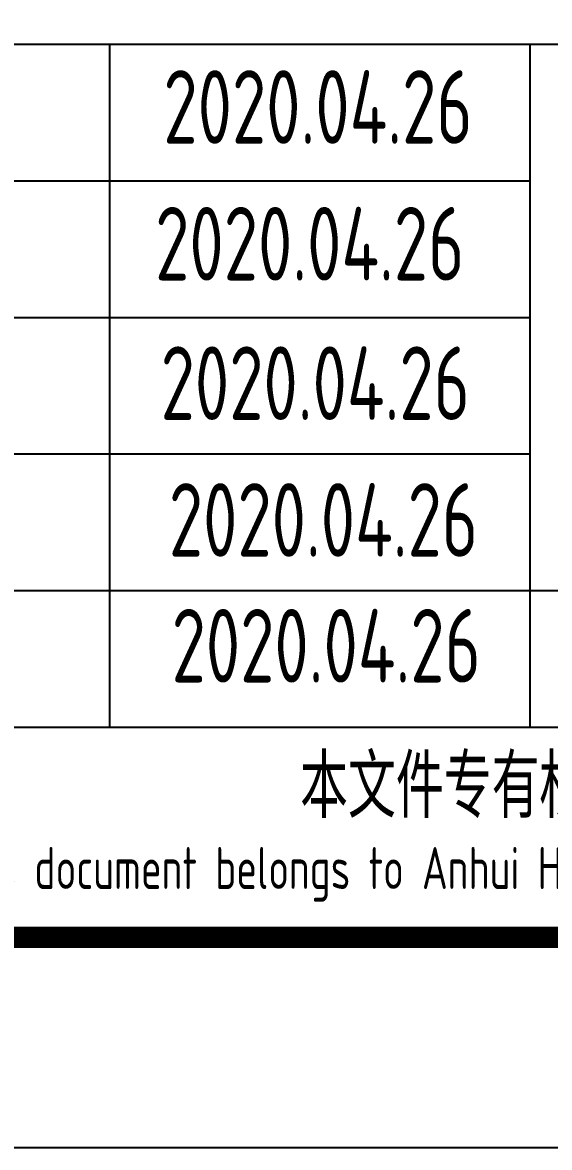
# Model space of a CAD drawing. Extents: x 5394041 to 5729212, y -433068 to -301615.
# Drawn here: x 5558873 to 5561381, y -354845 to -349492 of the extents above; entities that cross this region are included whole.
import ezdxf
from ezdxf.enums import TextEntityAlignment as Align

# ---------------------------------------------------------------- set-up
doc = ezdxf.new("R2010")
doc.units = 0
doc.header["$LTSCALE"] = 1000
doc.header["$MEASUREMENT"] = 0
doc.layers.get('0').update_dxf_attribs({"linetype": 'CONTINUOUS'})
doc.styles.add('AHD', font='sceie.shx', dxfattribs={"width": 0.7, "bigfont": 'sceic.shx'})
doc.styles.add('sceie', font='sceie.shx', dxfattribs={"width": 0.7, "bigfont": 'sceic.shx'})

# ---------------------------------------------------------------- blocks, each defined once
blk = doc.blocks.new('签名')
at = {"style": 'sceie', "width": 0.8}
for p in [(5486670.1, -514111), (5486631, -514761.6), (5486657.1, -515425.2), (5486696.1, -516075.8), (5486709.1, -516674.4)]:
    blk.add_attdef('2020.4.26', text='', height=350, dxfattribs=at).set_placement(p, align=Align.MIDDLE)

msp = doc.modelspace()

# ---------------------------------------------------------------- linework, layer by layer
for p, q in [((5555788.7, -349595.4), (5573788.7, -349595.4)), ((5559288.7, -352845.4), (5559288.7, -349595.4)), ((5561288.7, -352845.4), (5561288.7, -349595.4)), ((5555788.7, -350245.4), (5561288.7, -350245.4)), ((5555788.7, -350895.4), (5561288.7, -350895.4)), ((5555788.7, -351545.4), (5561288.7, -351545.4)), ((5555788.7, -352195.4), (5573788.7, -352195.4)), ((5555788.7, -352845.4), (5573788.7, -352845.4)), ((5555788.7, -353845.4), (5573788.7, -353845.4)), ((5555788.7, -353845.4), (5573788.7, -353845.4)), ((5555788.7, -353845.4), (5573788.7, -353845.4))]:
    msp.add_line(p, q)
at = {"color": 0}
msp.add_lwpolyline([(5515388.7, -354845.4), (5574788.7, -354845.4), (5574788.7, -312845.4), (5515388.7, -312845.4), (5515388.7, -354845.4)], dxfattribs=at)
at = {"color": 0, "const_width": 100}
msp.add_lwpolyline([(5573788.7, -353845.4), (5517888.7, -353845.4), (5517888.7, -313845.4), (5573788.7, -313845.4)], close=True, dxfattribs=at)

# ---------------------------------------------------------------- block references
at = {"color": 0}
ref = msp.add_blockref('签名', (73609.1, 164217.1), dxfattribs=at)
ref.add_attrib('2020.4.26', '2020.04.26', dxfattribs={"height": 350, "style": 'sceie', "width": 0.8}).set_placement((5560318.3, -352457.3), align=Align.MIDDLE)
ref.add_attrib('2020.4.26', '2020.04.26', dxfattribs={"height": 350, "style": 'sceie', "width": 0.8}).set_placement((5560305.2, -351858.7), align=Align.MIDDLE)
ref.add_attrib('2020.4.26', '2020.04.26', dxfattribs={"height": 350, "style": 'sceie', "width": 0.8}).set_placement((5560266.2, -351208.1), align=Align.MIDDLE)
ref.add_attrib('2020.4.26', '2020.04.26', dxfattribs={"height": 350, "style": 'sceie', "width": 0.8}).set_placement((5560240.1, -350544.5), align=Align.MIDDLE)
ref.add_attrib('2020.4.26', '2020.04.26', dxfattribs={"height": 350, "style": 'sceie', "width": 0.8}).set_placement((5560279.2, -349893.9), align=Align.MIDDLE)

# ---------------------------------------------------------------- texts
at = {"style": 'AHD', "width": 0.8}
for s, height, p in [('本文件专有权属安徽华东化工医药工程有限责任公司所有,未经许可不得复制或转让给第三方', 300, (5564788.7, -353145.4)), ('本文件专有权属安徽华东化工医药工程有限责任公司所有,未经许可不得复制或转让给第三方', 300, (5564788.7, -353145.4)), ('The proprietary right of this document belongs to Anhui Huadong Chemical And Medical Engineering  Co.,Ltd.  and any replication or transfer to the 3rd. side is forbidden without its permission. ', 200, (5564788.7, -353545.4))]:
    msp.add_text(s, height=height, dxfattribs=at).set_placement(p, align=Align.MIDDLE)

doc.saveas('drawing.dxf')
